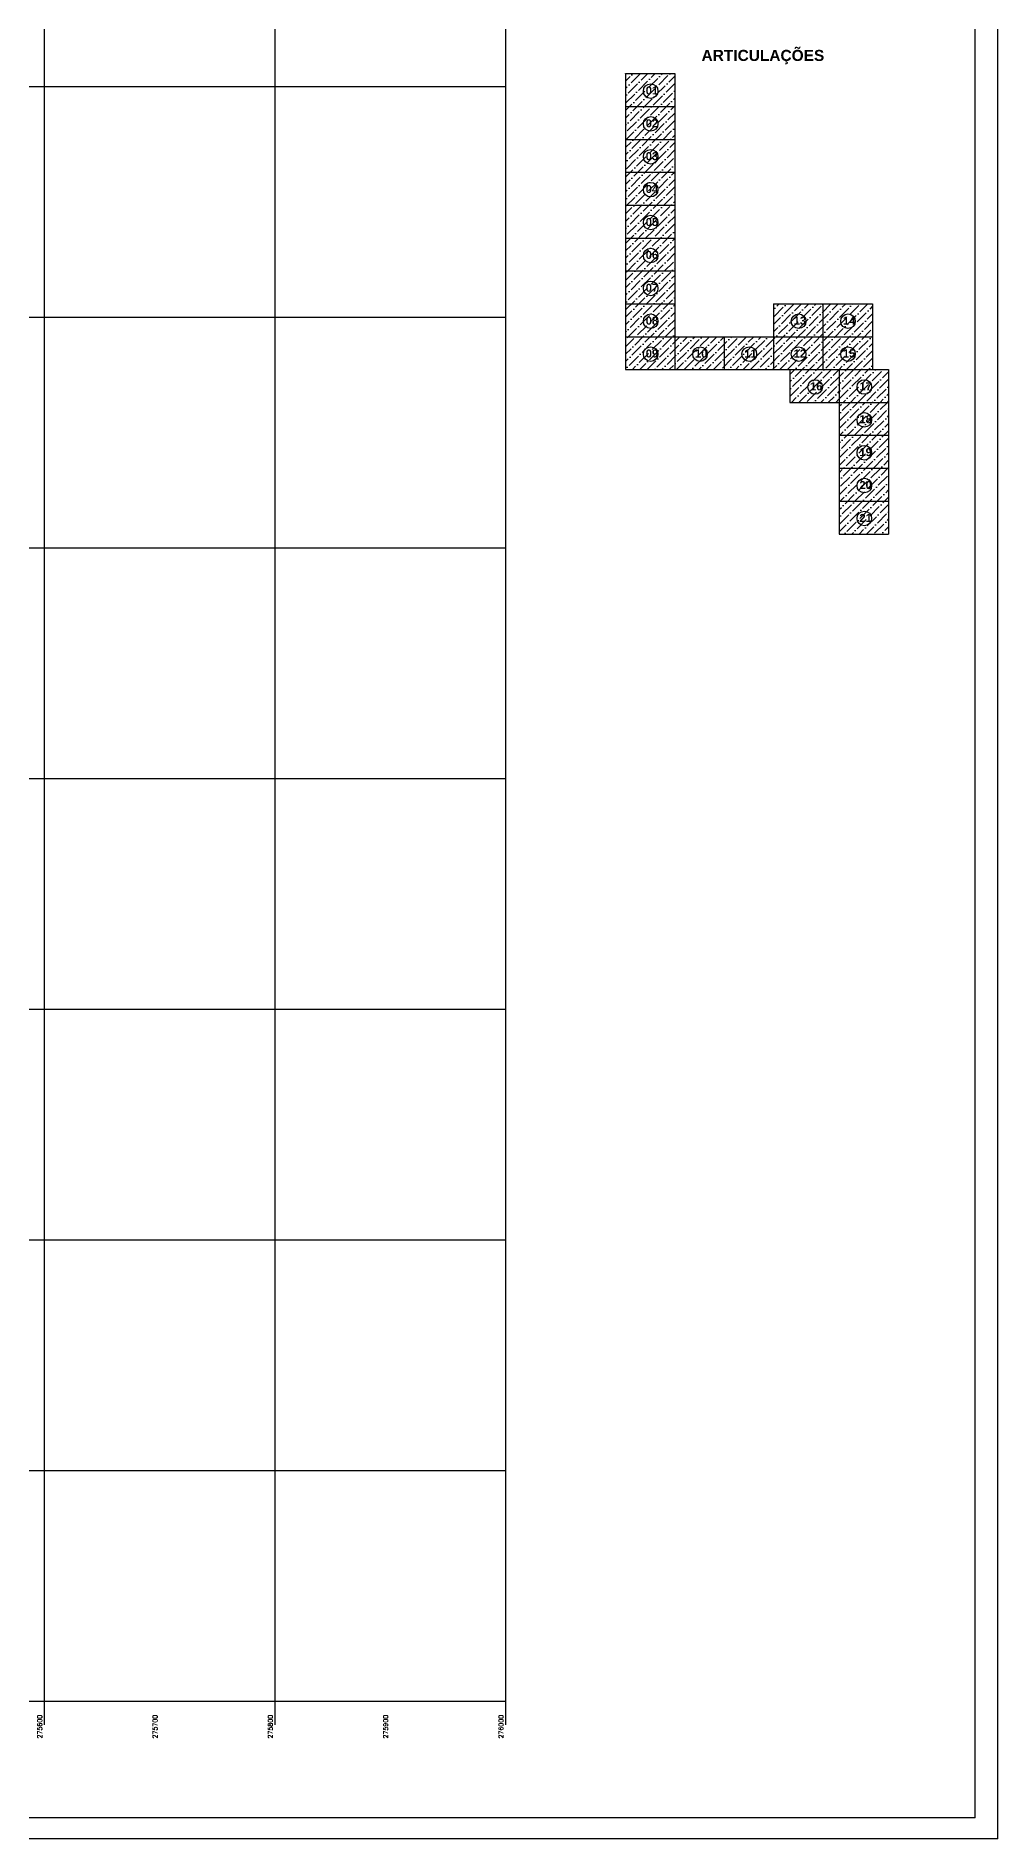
# Model space of a CAD drawing. Header units: millimetres. Extents: x 276147 to 291056, y 9594849 to 9609891.
# Drawn here: x 283878 to 284712, y 9605973 to 9607537 of the extents above; entities that cross this region are included whole.
import ezdxf
from ezdxf.enums import TextEntityAlignment as Align

# ---------------------------------------------------------------- set-up
doc = ezdxf.new("R2010")
doc.units = ezdxf.units.MM
doc.header["$LTSCALE"] = 10
for name, color, linetype in [('2000-Top_malha_coord', 2, 'Continuous'), ('LINHA02', 8, 'Continuous'), ('Top_malha_coord', 8, 'Continuous')]:
    doc.layers.add(name, color=color, linetype=linetype)
doc.styles.add('r80', font='romans.shx')
doc.styles.add('T7', font='arial.ttf')

msp = doc.modelspace()

# ---------------------------------------------------------------- hatches: boundary and pattern name
at = {"layer": 'Top_malha_coord'}
h = msp.add_hatch(dxfattribs=at)
h.set_pattern_fill('ANSI36', color=8, scale=1.4256)
h.set_pattern_definition([(45, (-102629.6657, -4211664.1064), (2.4004224612, 8.8015490243), [11.3157, -2.26314, 0, -2.26314])])
h.paths.add_polyline_path([(284617, 9607219), (284574.2, 9607219), (284574.2, 9607190.5), (284617, 9607190.5)])
h.paths.add_polyline_path([(284589.7, 9607203.9, -1), (284602.4, 9607203.9, -1)], flags=0)
h.paths.add_polyline_path([(284617, 9607190.5), (284574.2, 9607190.5), (284574.2, 9607161.9), (284617, 9607161.9)])
h.paths.add_polyline_path([(284589.7, 9607175.4, -1), (284602.4, 9607175.4, -1)], flags=0)
h.paths.add_polyline_path([(284617, 9607161.9), (284574.2, 9607161.9), (284574.2, 9607133.4), (284617, 9607133.4)])
h.paths.add_polyline_path([(284602.4, 9607146.9, -1), (284589.7, 9607146.9, -1)], flags=0)
h.paths.add_polyline_path([(284617, 9607133.4), (284574.2, 9607133.4), (284574.2, 9607104.9), (284617, 9607104.9)])
h.paths.add_polyline_path([(284602.4, 9607118.4, -1), (284589.7, 9607118.4, -1)], flags=0)
h.paths.add_polyline_path([(284574.2, 9607247.5), (284531.4, 9607247.5), (284531.4, 9607219), (284574.2, 9607219)])
h.paths.add_polyline_path([(284546.9, 9607232.4, -1), (284559.6, 9607232.4, -1)], flags=0)
h.paths.add_polyline_path([(284603.1, 9607276), (284559.9, 9607276), (284559.9, 9607247.5), (284603.1, 9607247.5)])
h.paths.add_polyline_path([(284588.1, 9607260.9, -1), (284575.5, 9607260.9, -1)], flags=0)
h.paths.add_polyline_path([(284603.1, 9607304.5), (284559.9, 9607304.5), (284559.9, 9607276), (284603.1, 9607276)])
h.paths.add_polyline_path([(284575.5, 9607289.4, -1), (284588.1, 9607289.4, -1)], flags=0)
h.paths.add_polyline_path([(284559.9, 9607304.5), (284517.2, 9607304.5), (284517.2, 9607276), (284559.9, 9607276)])
h.paths.add_polyline_path([(284532.7, 9607289.4, -1), (284545.3, 9607289.4, -1)], flags=0)
h.paths.add_polyline_path([(284559.9, 9607276), (284517.2, 9607276), (284517.2, 9607247.5), (284559.9, 9607247.5)])
h.paths.add_polyline_path([(284545.3, 9607260.9, -1), (284532.7, 9607260.9, -1)], flags=0)
h.paths.add_polyline_path([(284517.2, 9607276), (284474.4, 9607276), (284474.4, 9607247.5), (284517.2, 9607247.5)])
h.paths.add_polyline_path([(284502.6, 9607260.9, -1), (284489.9, 9607260.9, -1)], flags=0)
h.paths.add_polyline_path([(284474.4, 9607276), (284431.6, 9607276), (284431.6, 9607247.5), (284474.4, 9607247.5)])
h.paths.add_polyline_path([(284459.8, 9607260.9, -1), (284447.2, 9607260.9, -1)], flags=0)
h.paths.add_polyline_path([(284431.6, 9607276), (284388.9, 9607276), (284388.9, 9607247.5), (284431.6, 9607247.5)])
h.paths.add_polyline_path([(284417, 9607260.9, -1), (284404.4, 9607260.9, -1)], flags=0)
h.paths.add_polyline_path([(284431.6, 9607304.5), (284388.9, 9607304.5), (284388.9, 9607276), (284431.6, 9607276)])
h.paths.add_polyline_path([(284404.4, 9607289.4, -1), (284417, 9607289.4, -1)], flags=0)
h.paths.add_polyline_path([(284431.6, 9607333), (284388.9, 9607333), (284388.9, 9607304.5), (284431.6, 9607304.5)])
h.paths.add_polyline_path([(284417, 9607317.9, -1), (284404.4, 9607317.9, -1)], flags=0)
h.paths.add_polyline_path([(284431.6, 9607361.5), (284388.9, 9607361.5), (284388.9, 9607333), (284431.6, 9607333)])
h.paths.add_polyline_path([(284404.4, 9607346.4, -1), (284417, 9607346.4, -1)], flags=0)
h.paths.add_polyline_path([(284431.6, 9607390), (284388.9, 9607390), (284388.9, 9607361.5), (284431.6, 9607361.5)])
h.paths.add_polyline_path([(284404.4, 9607375, -1), (284417, 9607375, -1)], flags=0)
h.paths.add_polyline_path([(284431.6, 9607418.6), (284388.9, 9607418.6), (284388.9, 9607390), (284431.6, 9607390)])
h.paths.add_polyline_path([(284404.4, 9607403.5, -1), (284417, 9607403.5, -1)], flags=0)
h.paths.add_polyline_path([(284431.6, 9607447.1), (284388.9, 9607447.1), (284388.9, 9607418.6), (284431.6, 9607418.6)])
h.paths.add_polyline_path([(284404.4, 9607432, -1), (284417, 9607432, -1)], flags=0)
h.paths.add_polyline_path([(284431.6, 9607475.6), (284388.9, 9607475.6), (284388.9, 9607447.1), (284431.6, 9607447.1)])
h.paths.add_polyline_path([(284404.4, 9607460.5, -1), (284417, 9607460.5, -1)], flags=0)
h.paths.add_polyline_path([(284431.6, 9607504.1), (284388.9, 9607504.1), (284388.9, 9607475.6), (284431.6, 9607475.6)])
h.paths.add_polyline_path([(284404.4, 9607489, -1), (284417, 9607489, -1)], flags=0)
h.paths.add_polyline_path([(284589.2, 9607197.1), (284603.4, 9607197.1), (284603.4, 9607211.4), (284589.2, 9607211.4)], flags=24)
h.paths.add_polyline_path([(284589.2, 9607168.6), (284603.4, 9607168.6), (284603.4, 9607182.9), (284589.2, 9607182.9)], flags=24)
h.paths.add_polyline_path([(284589.7, 9607140.1), (284604, 9607140.1), (284604, 9607154.4), (284589.7, 9607154.4)], flags=24)
h.paths.add_polyline_path([(284589.7, 9607111.6), (284604, 9607111.6), (284604, 9607125.9), (284589.7, 9607125.9)], flags=24)
h.paths.add_polyline_path([(284546.4, 9607225.6), (284560.7, 9607225.6), (284560.7, 9607239.9), (284546.4, 9607239.9)], flags=24)
h.paths.add_polyline_path([(284574.9, 9607254.1), (284589.2, 9607254.1), (284589.2, 9607268.4), (284574.9, 9607268.4)], flags=24)
h.paths.add_polyline_path([(284574.9, 9607282.6), (284589.2, 9607282.6), (284589.2, 9607296.9), (284574.9, 9607296.9)], flags=24)
h.paths.add_polyline_path([(284532.2, 9607282.6), (284546.4, 9607282.6), (284546.4, 9607296.9), (284532.2, 9607296.9)], flags=24)
h.paths.add_polyline_path([(284532.2, 9607254.1), (284546.4, 9607254.1), (284546.4, 9607268.4), (284532.2, 9607268.4)], flags=24)
h.paths.add_polyline_path([(284489.4, 9607254.1), (284503.6, 9607254.1), (284503.6, 9607268.4), (284489.4, 9607268.4)], flags=24)
h.paths.add_polyline_path([(284446.6, 9607254.1), (284460.9, 9607254.1), (284460.9, 9607268.4), (284446.6, 9607268.4)], flags=24)
h.paths.add_polyline_path([(284404.2, 9607254.1), (284418.5, 9607254.1), (284418.5, 9607268.4), (284404.2, 9607268.4)], flags=24)
h.paths.add_polyline_path([(284404.2, 9607282.6), (284418.5, 9607282.6), (284418.5, 9607296.9), (284404.2, 9607296.9)], flags=24)
h.paths.add_polyline_path([(284404.2, 9607311.2), (284418.5, 9607311.2), (284418.5, 9607325.5), (284404.2, 9607325.5)], flags=24)
h.paths.add_polyline_path([(284404.2, 9607339.7), (284418.5, 9607339.7), (284418.5, 9607354), (284404.2, 9607354)], flags=24)
h.paths.add_polyline_path([(284404.2, 9607368.2), (284418.5, 9607368.2), (284418.5, 9607382.5), (284404.2, 9607382.5)], flags=24)
h.paths.add_polyline_path([(284404.2, 9607396.7), (284418.5, 9607396.7), (284418.5, 9607411), (284404.2, 9607411)], flags=24)
h.paths.add_polyline_path([(284404.2, 9607425.2), (284418.5, 9607425.2), (284418.5, 9607439.5), (284404.2, 9607439.5)], flags=24)
h.paths.add_polyline_path([(284404.2, 9607453.7), (284418.5, 9607453.7), (284418.5, 9607468), (284404.2, 9607468)], flags=24)
h.paths.add_polyline_path([(284404.2, 9607482.2), (284418.5, 9607482.2), (284418.5, 9607496.5), (284404.2, 9607496.5)], flags=24)
h = msp.add_hatch(dxfattribs=at)
h.set_pattern_fill('ANSI36', color=8, scale=1.4256)
h.set_pattern_definition([(45, (-1212946.3464, -45114827.345), (2.40042246116, 8.80154902426), [11.3157, -2.26314, 0, -2.26314])])
h.paths.add_polyline_path([(284617, 9607219), (284617, 9607247.5), (284574.2, 9607247.5), (284574.2, 9607219)])
h.paths.add_polyline_path([(284589.7, 9607232.4, -1), (284602.4, 9607232.4, -1)], flags=0)
h.paths.add_polyline_path([(284589.2, 9607225.6), (284603.4, 9607225.6), (284603.4, 9607239.9), (284589.2, 9607239.9)], flags=24)

# ---------------------------------------------------------------- linework, layer by layer
at = {"color": 5}
for q in [(284692, 9608919), (282429.1, 9605991.8)]:
    msp.add_line((284692, 9605991.8), q, dxfattribs=at)
at = {"layer": 'LINHA02'}
for q in [(284711.8, 9608938.1), (282379.1, 9605973.4)]:
    msp.add_line((284711.8, 9605973.4), q, dxfattribs=at)
at = {"layer": 'Top_malha_coord'}
for p, q in [((283885.1, 9606072.3), (283885.1, 9608906.8)), ((284085.1, 9606072.3), (284085.1, 9608906.8)), ((284285.1, 9606072.3), (284285.1, 9608906.8)), ((282470.9, 9607492.9), (284285.1, 9607492.9)), ((282470.9, 9607292.9), (284285.1, 9607292.9)), ((282470.9, 9607092.9), (284285.1, 9607092.9)), ((282470.9, 9606892.9), (284285.1, 9606892.9)), ((282455.1, 9606692.9), (284285.1, 9606692.9)), ((282470.9, 9606492.9), (284285.1, 9606492.9)), ((282470.9, 9606292.9), (284285.1, 9606292.9)), ((282470.9, 9606092.9), (284285.1, 9606092.9))]:
    msp.add_line(p, q, dxfattribs=at)
at = {"layer": 'Top_malha_coord', "color": 7}
for p, q in [((284388.9, 9607504.1), (284388.9, 9607247.5)), ((284388.9, 9607504.1), (284431.6, 9607504.1)), ((284431.6, 9607504.1), (284431.6, 9607247.5)), ((284388.9, 9607475.6), (284431.6, 9607475.6)), ((284388.9, 9607447.1), (284431.6, 9607447.1)), ((284388.9, 9607418.6), (284431.6, 9607418.6)), ((284388.9, 9607390), (284431.6, 9607390)), ((284388.9, 9607361.5), (284431.6, 9607361.5)), ((284388.9, 9607333), (284431.6, 9607333)), ((284388.9, 9607304.5), (284431.6, 9607304.5)), ((284517.2, 9607304.5), (284517.2, 9607247.5)), ((284517.2, 9607304.5), (284603.1, 9607304.5)), ((284559.9, 9607304.5), (284559.9, 9607247.5)), ((284603.1, 9607304.5), (284603.1, 9607247.5)), ((284388.9, 9607276), (284603.1, 9607276)), ((284474.4, 9607276), (284474.4, 9607247.5)), ((284388.9, 9607247.5), (284617, 9607247.5)), ((284531.4, 9607247.5), (284531.4, 9607219)), ((284574.2, 9607247.5), (284574.2, 9607104.9)), ((284617, 9607247.5), (284617, 9607104.9)), ((284531.4, 9607219), (284617, 9607219)), ((284574.2, 9607190.5), (284617, 9607190.5)), ((284574.2, 9607161.9), (284617, 9607161.9)), ((284574.2, 9607133.4), (284617, 9607133.4)), ((284574.2, 9607104.9), (284617, 9607104.9))]:
    msp.add_line(p, q, dxfattribs=at)
for centre in [(284410.7, 9607489), (284410.7, 9607460.5), (284410.7, 9607432), (284410.7, 9607403.5), (284410.7, 9607375), (284410.7, 9607346.4), (284410.7, 9607317.9), (284410.7, 9607289.4), (284539, 9607289.4), (284581.8, 9607289.4), (284410.7, 9607260.9), (284453.5, 9607260.9), (284496.2, 9607260.9), (284539, 9607260.9), (284581.8, 9607260.9), (284553.3, 9607232.4), (284596, 9607232.4), (284596, 9607203.9), (284596, 9607175.4), (284596, 9607146.9), (284596, 9607118.4)]:
    msp.add_circle(centre, 6.33, dxfattribs=at)

# ---------------------------------------------------------------- texts
at = {"layer": '2000-Top_malha_coord', "style": 'r80'}
for s, p in [('275600', (283884.1, 9606060.4)), ('275700', (283984.1, 9606060.4)), ('275800', (284084.1, 9606060.4)), ('275900', (284184.1, 9606060.4)), ('276000', (284284.1, 9606060.4))]:
    msp.add_text(s, height=4, rotation=90, dxfattribs=at).set_placement(p, align=Align.BOTTOM_LEFT)
at = {"layer": 'Top_malha_coord', "color": 7, "attachment_point": 1, "style": 'T7'}
for s, insert, char_height in [('{\\fArial|b1|i0|c0|p34;ARTICULAÇÕES}', (284454.8, 9607524.7), 9.592), ('{\\fArial|b1|i0|c0|p34;01}', (284406.4, 9607493), 6.939), ('{\\fArial|b1|i0|c0|p34;02}', (284406.4, 9607464.5), 6.939), ('{\\fArial|b1|i0|c0|p34;03}', (284406.4, 9607436), 6.939), ('{\\fArial|b1|i0|c0|p34;04}', (284406.4, 9607407.5), 6.939), ('{\\fArial|b1|i0|c0|p34;05}', (284406.4, 9607378.9), 6.939), ('{\\fArial|b1|i0|c0|p34;06}', (284406.4, 9607350.4), 6.939), ('{\\fArial|b1|i0|c0|p34;07}', (284406.4, 9607321.9), 6.939), ('{\\fArial|b1|i0|c0|p34;08}', (284406.4, 9607293.4), 6.939), ('{\\fArial|b1|i0|c0|p34;13}', (284534.7, 9607293.4), 6.939), ('{\\fArial|b1|i0|c0|p34;14}', (284577.4, 9607293.4), 6.939), ('{\\fArial|b1|i0|c0|p34;09}', (284406.4, 9607264.9), 6.939), ('{\\fArial|b1|i0|c0|p34;10}', (284449.1, 9607264.9), 6.939), ('{\\fArial|b1|i0|c0|p34;11}', (284491.9, 9607264.9), 6.939), ('{\\fArial|b1|i0|c0|p34;12}', (284534.7, 9607264.9), 6.939), ('{\\fArial|b1|i0|c0|p34;15}', (284577.4, 9607264.9), 6.939), ('{\\fArial|b1|i0|c0|p34;16}', (284548.9, 9607236.4), 6.939), ('{\\fArial|b1|i0|c0|p34;17}', (284591.7, 9607236.4), 6.939), ('{\\fArial|b1|i0|c0|p34;18}', (284591.7, 9607207.9), 6.939), ('{\\fArial|b1|i0|c0|p34;19}', (284591.7, 9607179.4), 6.939), ('{\\fArial|b1|i0|c0|p34;20}', (284591.7, 9607150.8), 6.939), ('{\\fArial|b1|i0|c0|p34;21}', (284591.7, 9607122.3), 6.939)]:
    msp.add_mtext_dynamic_manual_height_columns(s, width=9.06, gutter_width=12.5, heights=[0], dxfattribs=dict(at, insert=insert, char_height=char_height))

doc.saveas('drawing.dxf')
